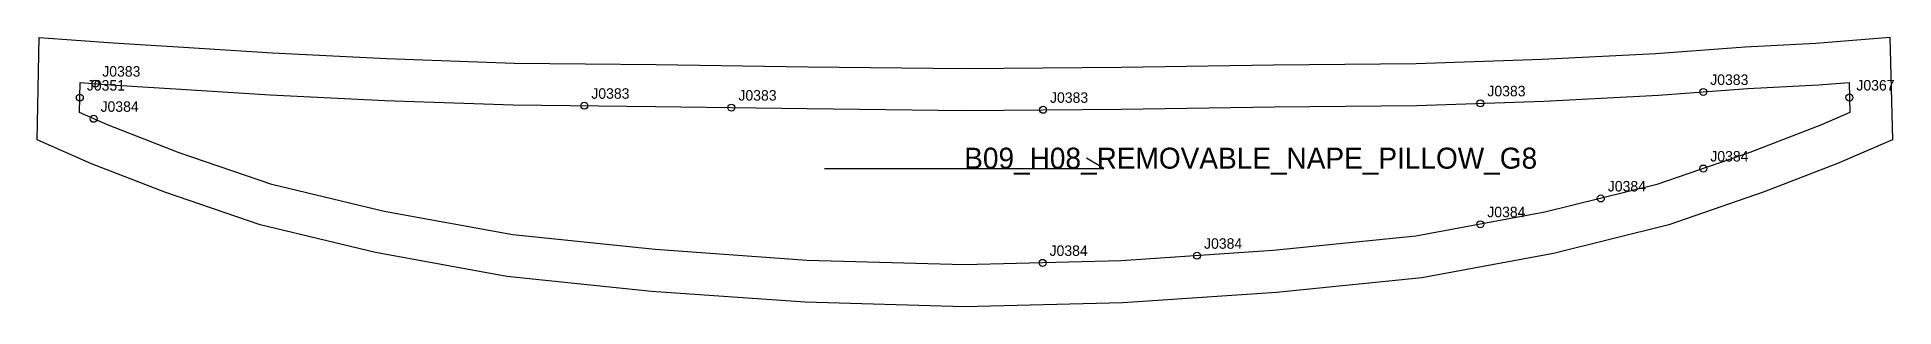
# Model space of a CAD drawing. Header units: millimetres. Extents: x -12 to 520, y -64 to 13.
import ezdxf

# ---------------------------------------------------------------- set-up
doc = ezdxf.new("R2010")
doc.units = ezdxf.units.MM
for name, color, linetype in [('CUT', 1, 'Continuous'), ('GRAIN', 3, 'Continuous'), ('LABEL', 7, 'Continuous'), ('NOTCH', 2, 'Continuous'), ('SEW', 5, 'Continuous')]:
    doc.layers.add(name, color=color, linetype=linetype)

msp = doc.modelspace()

# ---------------------------------------------------------------- linework, layer by layer
at = {"layer": 'CUT'}
msp.add_lwpolyline([(-11.76, 12.87), (9.49, 11.35), (29.63, 10.07), (55.06, 8.49), (87.76, 6.88), (124.31, 5.58), (164.99, 5.15), (208.46, 4.54), (253.34, 4), (298.2, 4.4), (341.86, 5.08), (382.69, 5.45), (418.78, 6.66), (451.41, 8.32), (476.98, 10.26), (497.19, 11.28), (518.36, 12.97), (519.16, -16.37), (503.36, -23.18), (482.38, -31.26), (455.1, -40.71), (422.07, -48.86), (384.32, -55.82), (342.74, -60.03), (298.73, -63), (253.2, -64.14), (207.68, -62.85), (163.72, -59.72), (122.26, -55.43), (84.6, -48.61), (51.6, -40.68), (24.27, -31.4), (3.27, -23.22), (-12.31, -16.38), (-11.76, 12.87)], close=True, dxfattribs=at)
at = {"layer": 'GRAIN'}
for p, q in [((213.26, -24.63), (293.26, -24.63)), ((293.26, -24.63), (288.26, -21.63))]:
    msp.add_line(p, q, dxfattribs=at)
at = {"layer": 'NOTCH'}
for centre in [(4.34, -0.31), (-0.08, -4.3), (401.11, -5.94), (464.95, -2.69), (506.82, -4.28), (3.85, -10.37), (144.43, -6.64), (186.57, -7.16), (275.83, -7.8), (464.97, -24.59), (435.61, -33.16), (401.08, -40.53), (275.7, -51.58), (319.95, -49.54)]:
    msp.add_circle(centre, 1, dxfattribs=at)
at = {"layer": 'SEW'}
msp.add_lwpolyline([(0, 0), (8.68, -0.62), (28.88, -1.91), (54.4, -3.49), (87.25, -5.11), (124.03, -6.42), (164.84, -6.85), (208.31, -7.46), (253.32, -8), (298.35, -7.6), (342.01, -6.92), (382.94, -6.55), (419.28, -5.33), (452.17, -3.65), (477.73, -1.72), (497.97, -0.7), (506.71, 0), (506.94, -8.57), (498.83, -12.07), (478.26, -19.99), (451.69, -29.19), (419.54, -37.12), (382.62, -43.93), (341.73, -48.07), (298.18, -51.01), (253.22, -52.14), (208.28, -50.86), (164.77, -47.77), (123.95, -43.54), (87.07, -36.86), (54.94, -29.14), (28.38, -20.12), (7.87, -12.13), (-0.16, -8.61)], close=True, dxfattribs=at)

# ---------------------------------------------------------------- texts
at = {"layer": 'LABEL'}
for s, height, p in [('J0351', 3, (1.92, -2.3)), ('J0383', 3, (6.34, 1.69)), ('J0383', 3, (466.95, -0.69)), ('J0367', 3, (508.82, -2.28)), ('J0383', 3, (146.43, -4.64)), ('J0383', 3, (188.57, -5.16)), ('J0383', 3, (277.83, -5.8)), ('J0383', 3, (403.11, -3.94)), ('J0384', 3, (5.85, -8.37)), ('B09_H08_REMOVABLE_NAPE_PILLOW_G8', 6, (253.26, -24.63)), ('J0384', 3, (466.97, -22.59)), ('J0384', 3, (437.61, -31.16)), ('J0384', 3, (403.08, -38.53)), ('J0384', 3, (277.7, -49.58)), ('J0384', 3, (321.95, -47.54))]:
    msp.add_text(s, height=height, dxfattribs=at).set_placement(p)

doc.saveas('drawing.dxf')
